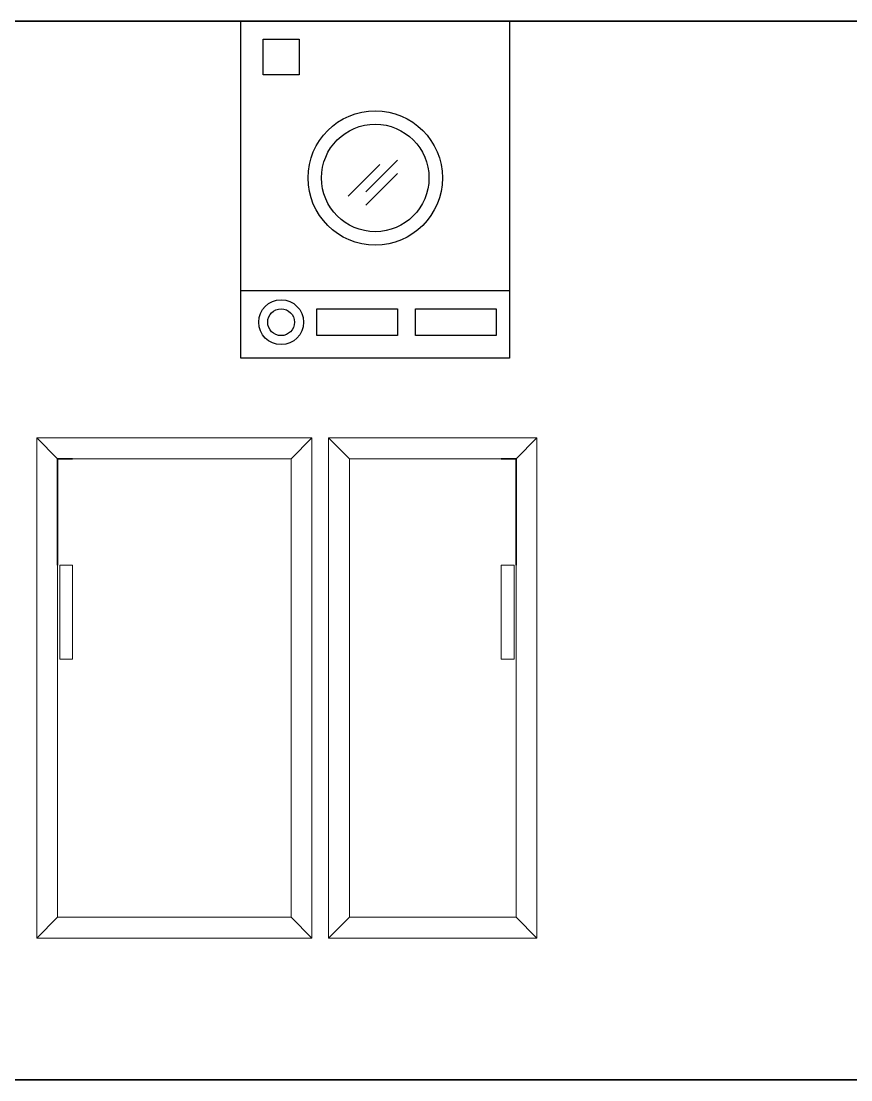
# Model space of a CAD drawing. Header units: inches. Extents: x 2013 to 15569, y -2551 to 2524.
# Drawn here: x 3424 to 3623.1, y 1783.7 to 2037.7 of the extents above; entities that cross this region are included whole.
import ezdxf

# ---------------------------------------------------------------- set-up
doc = ezdxf.new("R2010")
doc.units = ezdxf.units.IN
doc.header["$MEASUREMENT"] = 0
for name, color, linetype, lineweight in [('A-ELEV-MBE1', 7, 'Continuous', 35), ('A-ELEV-PATT', 8, 'Continuous', 18), ('A-FURN', 8, 'Continuous', 18), ('A-SECT-MCUT', 7, 'Continuous', 35), ('costruzioni', 2, 'Continuous', 35)]:
    doc.layers.add(name, color=color, linetype=linetype, lineweight=lineweight)
doc.layers.add('lavatrice', color=251, linetype='Continuous')

msp = doc.modelspace()

# ---------------------------------------------------------------- linework, layer by layer
at = {"layer": 'A-ELEV-MBE1'}
msp.add_lwpolyline([(3028.046, 1783.7), (3942.046, 1783.7), (3942.046, 2037.7)], dxfattribs=at)
at = {"layer": 'A-ELEV-PATT'}
for p, q in [((3433.296, 1907.191), (3433.296, 1884.622)), ((3436.347, 1884.622), (3436.347, 1907.191)), ((3539.244, 1884.622), (3539.244, 1907.191)), ((3542.296, 1907.191), (3542.296, 1884.622)), ((3433.296, 1884.622), (3436.347, 1884.622)), ((3542.296, 1884.622), (3539.244, 1884.622))]:
    msp.add_line(p, q, dxfattribs=at)
at = {"layer": 'A-FURN'}
for p, q in [((3427.796, 1817.7), (3427.796, 1937.7)), ((3427.796, 1937.7), (3493.796, 1937.7)), ((3427.796, 1937.7), (3432.796, 1932.7)), ((3493.796, 1937.7), (3488.796, 1932.7)), ((3493.796, 1937.7), (3493.796, 1817.7)), ((3497.796, 1937.7), (3497.796, 1817.7)), ((3547.796, 1937.7), (3497.796, 1937.7)), ((3497.796, 1937.7), (3502.796, 1932.7)), ((3547.796, 1937.7), (3542.796, 1932.7)), ((3547.796, 1817.7), (3547.796, 1937.7)), ((3432.796, 1932.7), (3432.796, 1822.7)), ((3488.796, 1932.7), (3432.796, 1932.7)), ((3488.796, 1822.7), (3488.796, 1932.7)), ((3542.796, 1932.7), (3502.796, 1932.7)), ((3502.796, 1932.7), (3502.796, 1822.7)), ((3542.796, 1822.7), (3542.796, 1932.7)), ((3436.347, 1907.191), (3433.296, 1907.191)), ((3539.244, 1907.191), (3542.296, 1907.191)), ((3432.796, 1822.7), (3427.796, 1817.7)), ((3432.796, 1822.7), (3488.796, 1822.7)), ((3488.796, 1822.7), (3493.796, 1817.7)), ((3502.796, 1822.7), (3497.796, 1817.7)), ((3502.796, 1822.7), (3542.796, 1822.7)), ((3542.796, 1822.7), (3547.796, 1817.7)), ((3493.796, 1817.7), (3427.796, 1817.7)), ((3497.796, 1817.7), (3547.796, 1817.7))]:
    msp.add_line(p, q, dxfattribs=at)
at = {"layer": 'A-SECT-MCUT'}
msp.add_line((2942.096, 2037.7), (4012.331, 2037.7), dxfattribs=at)
msp.add_line((2942.096, 2037.7), (4012.331, 2037.7), dxfattribs=at)
at = {"layer": 'costruzioni'}
for p, q in [((3432.796, 1907.191), (3432.796, 1932.7)), ((3436.347, 1932.7), (3432.796, 1932.7)), ((3539.244, 1932.7), (3539.244, 1932.7)), ((3539.244, 1932.7), (3539.244, 1932.7)), ((3539.244, 1932.7), (3542.796, 1932.7)), ((3542.796, 1932.7), (3542.796, 1907.191))]:
    msp.add_line(p, q, dxfattribs=at)
at = {"layer": 'lavatrice'}
for points in [[(3541.225, 2037.7), (3541.225, 1956.885), (3476.749, 1956.885), (3476.749, 2037.7)], [(3490.719, 2033.401), (3490.719, 2024.805), (3482.122, 2024.805), (3482.122, 2033.401)], [(3514.36, 1968.706), (3514.36, 1962.258), (3495.018, 1962.258), (3495.018, 1968.706)], [(3538.002, 1968.706), (3538.002, 1962.258), (3518.659, 1962.258), (3518.659, 1968.706)]]:
    msp.add_lwpolyline(points, close=True, dxfattribs=at)
for points in [[(3514.36, 2004.387), (3506.762, 1996.789)], [(3510.062, 2003.313), (3502.463, 1995.714)], [(3514.36, 2001.163), (3506.762, 1993.565)], [(3541.225, 1973.004), (3476.749, 1973.004)]]:
    msp.add_lwpolyline(points, dxfattribs=at)
for centre, radius in [((3508.987, 2000.089), 16.119), ((3508.987, 2000.089), 12.895), ((3486.421, 1965.482), 5.373), ((3486.421, 1965.482), 3.224)]:
    msp.add_circle(centre, radius, dxfattribs=at)

doc.saveas('drawing.dxf')
